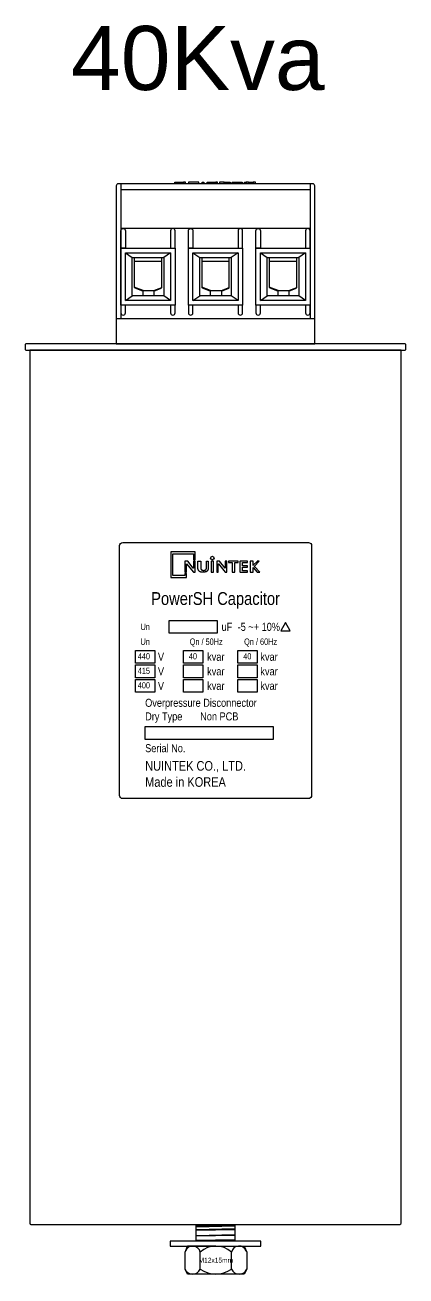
# Model space of a CAD drawing. Header units: millimetres. Extents: x 88 to 1252, y 67 to 459.
# Drawn here: x 1133 to 1252, y 68.8 to 459.4 of the extents above; entities that cross this region are included whole.
import ezdxf
from ezdxf.enums import TextEntityAlignment as Align

# ---------------------------------------------------------------- set-up
doc = ezdxf.new("R2010")
doc.units = ezdxf.units.MM
doc.styles.add('Helvetica-Narrow', font='txt')

# ---------------------------------------------------------------- blocks, each defined once
blk = doc.blocks.new('Nuintek')
at = {"color": 150}
blk.add_lwpolyline([(1.82, 2.33), (1.82, 3.83), (-2.8, 3.83), (-2.8, 3.83), (-2.8, -0.99), (0.18, -0.99), (0.18, -0.23), (-0.18, -0.23), (-0.18, -0.63), (-2.44, -0.63), (-2.44, 3.47), (1.45, 3.47), (1.45, 2.33)], close=True, dxfattribs=at)
for points in [[(-0.11, 0), (0.11, 0, 0.414214), (0.15, 0.04), (0.15, 1.58, -0.70472), (0.17, 1.59), (1.45, 0.03, 0.224867), (1.51, 0), (1.75, 0, 0.414214), (1.79, 0.04), (1.79, 2.07, 0.414214), (1.75, 2.11), (1.49, 2.11, 0.414214), (1.45, 2.07), (1.45, 0.81, -0.706602), (1.43, 0.8), (0.4, 2.08, 0.226187), (0.34, 2.11), (-0.11, 2.11, 0.414214), (-0.15, 2.07), (-0.15, 0.04, 0.414214)], [(4.82, 2.07), (4.82, 0.04, 0.414214), (4.86, 0), (5.23, 0, 0.414214), (5.27, 0.04), (5.27, 2.07, 0.414214), (5.23, 2.11), (4.86, 2.11, 0.414214)], [(5.89, 0), (6.12, 0, 0.414214), (6.16, 0.04), (6.16, 1.58, -0.70472), (6.18, 1.59), (7.45, 0.03, 0.224867), (7.52, 0), (7.76, 0, 0.414214), (7.8, 0.04), (7.8, 2.07, 0.414214), (7.76, 2.11), (7.5, 2.11, 0.414214), (7.46, 2.07), (7.46, 0.81, -0.706602), (7.44, 0.8), (6.4, 2.08, 0.226187), (6.34, 2.11), (5.89, 2.11, 0.414214), (5.85, 2.07), (5.85, 0.04, 0.414214)], [(9.86, 2.11), (8.15, 2.11, 0.414214), (8.11, 2.07), (8.11, 1.89, 0.414214), (8.15, 1.85), (8.74, 1.85, -0.414214), (8.78, 1.81), (8.78, 0.04, 0.414214), (8.82, 0), (9.26, 0, 0.414214), (9.3, 0.04), (9.3, 1.81, -0.414214), (9.34, 1.85), (9.86, 1.85, 0.414214), (9.9, 1.89), (9.9, 2.07, 0.414214)], [(11.68, 2.11), (10.37, 2.11, 0.414214), (10.22, 1.96), (10.22, 0.15, 0.414214), (10.37, 0), (11.68, 0), (11.68, 0.26), (10.74, 0.26, -0.414214), (10.7, 0.3), (10.7, 0.94, -0.414214), (10.74, 0.98), (11.66, 0.98), (11.66, 1.24), (10.74, 1.24, -0.414214), (10.7, 1.28), (10.7, 1.81, -0.414214), (10.74, 1.85), (11.68, 1.85)], [(13.02, 1.14), (13.86, 2.07, 0.650559), (13.85, 2.11), (13.58, 2.11, 0.208632), (13.47, 2.06), (12.77, 1.31, -0.681762), (12.75, 1.31), (12.75, 2.07, 0.414214), (12.71, 2.11), (12.23, 2.11, 0.414214), (12.19, 2.07), (12.19, 0.04, 0.414214), (12.23, 0), (12.71, 0, 0.414214), (12.75, 0.04), (12.75, 0.88, -0.687152), (12.77, 0.89), (13.52, 0.05, 0.212465), (13.64, 0), (13.99, 0, 0.656311), (14.01, 0.04), (13.02, 1.09, -0.390361)]]:
    blk.add_lwpolyline(points, format="xyb", close=True, dxfattribs=at)
blk.add_circle((5.04, 2.69), 0.326, dxfattribs=at)
blk.add_rational_spline([(2.31, 0.85), (2.31, 0.53), (2.41, 0.3), (2.61, 0.16), (2.75, 0.05), (2.95, 0), (3.2, 0), (3.44, 0), (3.82, 0.05), (3.97, 0.16), (4.17, 0.3), (4.27, 0.53), (4.27, 0.85), (4.27, 1.26), (4.27, 1.66), (4.27, 2.07), (4.27, 2.09), (4.25, 2.11), (4.23, 2.11), (4.14, 2.11), (4.06, 2.11), (3.97, 2.11), (3.95, 2.11), (3.93, 2.09), (3.93, 2.07), (3.93, 1.66), (3.93, 1.25), (3.93, 0.83), (3.93, 0.69), (3.88, 0.57), (3.78, 0.48), (3.68, 0.4), (3.54, 0.36), (3.38, 0.36), (3.21, 0.36), (3.08, 0.4), (2.98, 0.48), (2.88, 0.57), (2.83, 0.69), (2.83, 0.83), (2.83, 1.25), (2.83, 1.66), (2.83, 2.07), (2.83, 2.08), (2.83, 2.09), (2.82, 2.1), (2.81, 2.11), (2.8, 2.11), (2.79, 2.11), (2.64, 2.11), (2.5, 2.11), (2.35, 2.11), (2.34, 2.11), (2.33, 2.11), (2.32, 2.1), (2.31, 2.09), (2.31, 2.08), (2.31, 2.07), (2.31, 1.66), (2.31, 1.26), (2.31, 0.85)], [1, 1, 1, 1, 1, 1, 1, 1, 1, 1, 1, 1, 1, 1, 1, 1, 0.804737854124, 0.804737854124, 1, 1, 1, 1, 0.804737854124, 0.804737854124, 1, 1, 1, 1, 1, 1, 1, 1, 1, 1, 1, 1, 1, 1, 1, 1, 1, 1, 1, 0.949253021674, 0.949253021674, 1, 0.949253021674, 0.949253021674, 1, 1, 1, 1, 0.949253021674, 0.949253021674, 1, 0.949253021674, 0.949253021674, 1, 1, 1, 1], degree=3, knots=[0, 0, 0, 0, 1, 1, 1, 2, 2, 2, 3, 3, 3, 4, 4, 4, 5, 5, 5, 6.570796, 6.570796, 6.570796, 7.570796, 7.570796, 7.570796, 9.141593, 9.141593, 9.141593, 10.141593, 10.141593, 10.141593, 11.141593, 11.141593, 11.141593, 12.141593, 12.141593, 12.141593, 13.141593, 13.141593, 13.141593, 14.141593, 14.141593, 14.141593, 15.141593, 15.141593, 15.141593, 15.926991, 15.926991, 15.926991, 16.712389, 16.712389, 16.712389, 17.712389, 17.712389, 17.712389, 18.497787, 18.497787, 18.497787, 19.283185, 19.283185, 19.283185, 20.283185, 20.283185, 20.283185, 20.283185], dxfattribs=at)
blk = doc.blocks.new('*U456')
at = {"color": 126}
for p, q in [((-29.57, 112.04), (-29.57, 69.83)), ((29.5, 110.15), (-29.57, 110.15)), ((-12.15, 112.46), (-10.05, 112.46)), ((-2.07, 112.46), (0.03, 112.46)), ((10.25, 112.46), (11.74, 112.46)), ((29.5, 112.04), (29.5, 69.83)), ((29.5, 98.04), (-29.57, 98.04)), ((-28.16, 90.45), (-26.04, 88.97)), ((-14.07, 90.45), (-16.18, 88.97)), ((-7.08, 90.45), (-4.96, 88.97)), ((7.01, 90.45), (4.9, 88.97)), ((14, 90.45), (16.12, 88.97)), ((28.09, 90.45), (25.98, 88.97)), ((-16.81, 87.77), (-25.41, 87.77)), ((4.27, 87.77), (-4.33, 87.77)), ((25.35, 87.77), (16.75, 87.77)), ((-22.66, 78.64), (-25.41, 79.71)), ((-19.27, 78.64), (-16.81, 79.6)), ((-1.58, 78.64), (-4.33, 79.71)), ((1.81, 78.64), (4.27, 79.6)), ((19.5, 78.64), (16.75, 79.71)), ((22.89, 78.64), (25.35, 79.6)), ((-28.16, 75.52), (-26.04, 77)), ((-14.07, 75.52), (-16.18, 77)), ((-7.08, 75.52), (-4.96, 77)), ((7.01, 75.52), (4.9, 77)), ((14, 75.52), (16.12, 77)), ((28.09, 75.52), (25.98, 77)), ((-29.57, 74.11), (-29.57, 71.71)), ((-28.16, 71.71), (-28.16, 74.11)), ((-14.07, 74.11), (-14.07, 71.71)), ((-12.66, 71.71), (-12.66, 74.11)), ((-8.49, 74.11), (-8.49, 71.71)), ((-7.08, 71.71), (-7.08, 74.11)), ((7.01, 74.11), (7.01, 71.71)), ((8.42, 71.71), (8.42, 74.11)), ((12.59, 74.11), (12.59, 71.71)), ((14, 71.71), (14, 74.11)), ((28.09, 74.11), (28.09, 71.71)), ((29.5, 71.71), (29.5, 74.11)), ((30.97, 69.83), (-31.03, 69.83)), ((-6.03, -213.41), (5.96, -213.14)), ((-6.03, -213.73), (5.96, -213.47)), ((-6.03, -214.53), (5.96, -214.27)), ((-6.03, -214.82), (5.96, -214.57)), ((-6.03, -216.57), (5.97, -216.31)), ((-6.03, -218.1), (5.97, -217.84)), ((-6.02, -216.4), (5.96, -216.15)), ((-6.02, -217.93), (5.96, -217.67)), ((-4.8, -219.76), (-8.76, -219.76)), ((0.08, -219.76), (-4.8, -219.76)), ((-4.8, -226.94), (-4.8, -221.7)), ((0.08, -219.76), (6.94, -219.76)), ((4.96, -219.76), (8.92, -219.76)), ((4.96, -226.94), (4.96, -221.7))]:
    blk.add_line(p, q, dxfattribs=at)
for points in [[(-31.03, 62.04), (30.97, 62.04), (30.97, 111.33, 0.414214), (30.26, 112.04), (-30.33, 112.04, 0.414214), (-31.03, 111.33)], [(-29.57, 97.32, -0.414214), (-28.86, 98.03), (-28.86, 98.03, -0.414214), (-28.16, 97.32), (-28.16, 91.86), (-29.57, 91.86)], [(-12.66, 97.32, 0.414214), (-13.36, 98.03, 0.414214), (-14.07, 97.32), (-14.07, 91.86), (-12.66, 91.86)], [(-8.49, 97.32, -0.414214), (-7.78, 98.03), (-7.78, 98.03, -0.414214), (-7.08, 97.32), (-7.08, 91.86), (-8.49, 91.86)], [(8.42, 97.32, 0.414214), (7.72, 98.03, 0.414214), (7.01, 97.32), (7.01, 91.86), (8.42, 91.86)], [(12.59, 97.32, -0.414214), (13.3, 98.03), (13.3, 98.03, -0.414214), (14, 97.32), (14, 91.86), (12.59, 91.86)], [(29.5, 97.32, 0.414214), (28.8, 98.03, 0.414214), (28.09, 97.32), (28.09, 91.86), (29.5, 91.86)], [(-59.17, 62.04, 0.414214), (-59.53, 61.68), (-59.53, 60.36, 0.414214), (-59.17, 60), (59.11, 60, 0.414214), (59.47, 60.36), (59.47, 61.68, 0.414214), (59.11, 62.04)], [(-58.03, 60), (-58.03, -212.61, 0.414214), (-57.67, -212.96), (57.55, -212.96, 0.305094), (57.97, -212.61), (57.97, 60)]]:
    blk.add_lwpolyline(points, format="xyb", close=True, dxfattribs=at)
for points in [[(-12.71, 112.04), (-12.71, 112.46), (-12.15, 112.46), (-12.15, 112.04)], [(-9.45, 112.04), (-9.45, 112.46), (-10.05, 112.46), (-10.05, 112.04)], [(-5.23, 112.04), (-5.23, 112.46), (-8.49, 112.46), (-8.49, 112.04)], [(-4.21, 112.04), (-4.21, 112.46), (-3.65, 112.46), (-3.65, 112.04)], [(-2.63, 112.04), (-2.63, 112.46), (-2.07, 112.46), (-2.07, 112.04)], [(0.63, 112.04), (0.63, 112.46), (0.03, 112.46), (0.03, 112.04)], [(2.64, 112.46), (1.27, 112.46), (1.27, 112.04)], [(2.64, 112.04), (2.64, 112.46), (3.2, 112.46), (3.2, 112.04)], [(3.2, 112.46), (4.58, 112.46), (4.58, 112.04)], [(5.16, 112.04), (5.16, 112.46), (8.27, 112.46), (8.27, 112.04)], [(9.01, 112.04), (9.01, 112.46), (9.57, 112.46)], [(10.25, 112.04), (10.25, 112.46), (9.57, 112.46), (9.57, 112.04)], [(12.47, 112.04), (12.47, 112.46), (11.74, 112.46), (11.74, 112.04)], [(-6.03, -218.19), (-6.03, -212.96), (5.97, -212.96), (5.97, -218.19)]]:
    blk.add_lwpolyline(points, dxfattribs=at)
for points in [[(-29.57, 91.86), (-12.66, 91.86), (-12.66, 74.11), (-29.57, 74.11)], [(-28.16, 90.45), (-14.07, 90.45), (-14.07, 75.52), (-28.16, 75.52)], [(-8.49, 91.86), (8.42, 91.86), (8.42, 74.11), (-8.49, 74.11)], [(-7.08, 90.45), (7.01, 90.45), (7.01, 75.52), (-7.08, 75.52)], [(12.59, 91.86), (29.5, 91.86), (29.5, 74.11), (12.59, 74.11)], [(14, 90.45), (28.09, 90.45), (28.09, 75.52), (14, 75.52)], [(-26.04, 88.97), (-16.18, 88.97), (-16.18, 77), (-26.04, 77)], [(-4.96, 88.97), (4.9, 88.97), (4.9, 77), (-4.96, 77)], [(16.12, 88.97), (25.98, 88.97), (25.98, 77), (16.12, 77)], [(-22.66, 78.64), (-19.27, 78.64), (-19.27, 77), (-22.66, 77)], [(-1.58, 78.64), (1.81, 78.64), (1.81, 77), (-1.58, 77)], [(19.5, 78.64), (22.89, 78.64), (22.89, 77), (19.5, 77)], [(-14.23, -219.76), (14.18, -219.76), (14.18, -218.19), (-14.23, -218.19)], [(-9.55, -221.7), (-8.76, -219.76), (8.92, -219.76), (9.71, -221.7), (9.71, -226.97), (8.92, -228.55), (-8.76, -228.55), (-9.55, -226.97)]]:
    blk.add_lwpolyline(points, close=True, dxfattribs=at)
for points in [[(-25.41, 88.97), (-25.41, 79.75, 0.309945), (-25.23, 79.48), (-22.66, 78.49)], [(-19.27, 78.49), (-16.99, 79.38, 0.309225), (-16.81, 79.65), (-16.81, 88.97)], [(-4.33, 88.97), (-4.33, 79.75, 0.309945), (-4.15, 79.48), (-1.58, 78.49)], [(1.81, 78.49), (4.09, 79.38, 0.309225), (4.27, 79.65), (4.27, 88.97)], [(16.75, 88.97), (16.75, 79.75, 0.309945), (16.93, 79.48), (19.5, 78.49)], [(22.89, 78.49), (25.17, 79.38, 0.309225), (25.35, 79.65), (25.35, 88.97)]]:
    blk.add_lwpolyline(points, format="xyb", dxfattribs=at)
at = {"color": 150}
blk.add_lwpolyline([(-29, 0), (29, 0, -0.414214), (30, -1), (30, -79, -0.414214), (29, -80), (-29, -80, -0.414214), (-30, -79), (-30, -1, -0.414214)], format="xyb", close=True, dxfattribs=at)
at = {"color": 1}
for points in [[(-14.5, -24.36), (0.5, -24.36), (0.5, -28.36), (-14.5, -28.36)], [(-25, -33.72), (-19, -33.72), (-19, -37.72), (-25, -37.72)], [(-10, -33.72), (-4, -33.72), (-4, -37.72), (-10, -37.72)], [(7, -33.72), (13, -33.72), (13, -37.72), (7, -37.72)], [(-25, -38.26), (-19, -38.26), (-19, -42.26), (-25, -42.26)], [(-10, -38.26), (-4, -38.26), (-4, -42.26), (-10, -42.26)], [(7, -38.26), (13, -38.26), (13, -42.26), (7, -42.26)], [(-25, -42.79), (-19, -42.79), (-19, -46.79), (-25, -46.79)], [(-10, -42.79), (-4, -42.79), (-4, -46.79), (-10, -46.79)], [(7, -42.79), (13, -42.79), (13, -46.79), (7, -46.79)], [(-22, -57.5), (18, -57.5), (18, -61.5), (-22, -61.5)]]:
    blk.add_lwpolyline(points, close=True, dxfattribs=at)
at = {"color": 0, "lineweight": 30}
blk.add_lwpolyline([(20.34, -27.57), (23.27, -27.57), (21.8, -25.03)], close=True, dxfattribs=at)
at = {"color": 126}
for centre, radius, start, end in [((-28.86, 71.71), 0.705, 180, 270), ((-28.86, 71.71), 0.705, 270, 0), ((-13.36, 71.71), 0.705, 180, 270), ((-13.36, 71.71), 0.705, 270, 0), ((-7.78, 71.71), 0.705, 180, 270), ((-7.78, 71.71), 0.705, 270, 0), ((7.72, 71.71), 0.705, 180, 270), ((7.72, 71.71), 0.705, 270, 0), ((13.3, 71.71), 0.705, 180, 270), ((13.3, 71.71), 0.705, 270, 0), ((28.8, 71.71), 0.705, 180, 270), ((28.8, 71.71), 0.705, 270, 0), ((-7.15, -222.12), 2.38, 10.1671, 159.777), ((0.08, -226.9), 7.14, 46.8242, 133.1758), ((7.31, -222.12), 2.39, 16.6513, 169.7172), ((-7.18, -226), 2.55, 201.7155, 338.3893), ((0.08, -220.34), 8.2, 233.4665, 306.5335), ((7.33, -226), 2.55, 201.5266, 338.9501)]:
    blk.add_arc(centre, radius, start, end, dxfattribs=at)
at = {"xscale": 1.654289882120792, "yscale": 1.654289882120792, "zscale": 1.654289882120792}
blk.add_blockref('Nuintek', (-9.34, -9.32), dxfattribs=at)
at = {"style": 'Helvetica-Narrow'}
for s, height, p in [('PowerSH Capacitor', 4, (0, -17.52)), ('Un', 2, (-22, -26.36)), ('Un', 2, (-22, -31))]:
    blk.add_text(s, height=height, dxfattribs=at).set_placement(p, align=Align.MIDDLE_CENTER)
for s, height, p in [('uF', 2.5, (1.86, -26.36)), ('-5 ~+ 10%%%', 2.5, (6.9, -26.36)), ('Qn / 50Hz', 2, (-8.09, -31)), ('Qn / 60Hz', 2, (8.91, -31)), ('440', 1.92, (-24.31, -35.55)), ('V', 2.5, (-18.01, -35.72)), ('40', 1.92, (-8.35, -35.55)), ('kvar', 2.5, (-2.64, -35.72)), ('40', 1.92, (8.65, -35.55)), ('kvar', 2.5, (13.99, -35.72)), ('V', 2.5, (-18.01, -40.26)), ('kvar', 2.5, (-2.64, -40.26)), ('kvar', 2.5, (13.99, -40.26)), ('415', 1.92, (-24.31, -40.09)), ('400', 1.92, (-24.31, -44.62)), ('V', 2.5, (-18.01, -44.79)), ('kvar', 2.5, (-2.64, -44.79)), ('kvar', 2.5, (13.99, -44.79)), ('Overpressure Disconnector', 2.5, (-22, -50.08)), ('Dry Type       Non PCB', 2.5, (-22, -54.33)), ('Serial No.', 2.5, (-22, -64.26)), ('NUINTEK CO., LTD.', 3, (-22, -69.78)), ('Made in KOREA', 3, (-22, -74.81))]:
    blk.add_text(s, height=height, dxfattribs=at).set_placement(p, align=Align.MIDDLE_LEFT)
at = {"color": 126, "style": 'Helvetica-Narrow'}
blk.add_text('M12x15mm', height=1.5, dxfattribs=at).set_placement((0.08, -224.16), align=Align.MIDDLE_CENTER)

msp = doc.modelspace()

# ---------------------------------------------------------------- block references
msp.add_blockref('*U456', (1192.54, 297.85))

# ---------------------------------------------------------------- texts
at = {"color": 7, "insert": (1186.99, 449), "char_height": 20, "attachment_point": 5}
msp.add_mtext('{\\fArial|b0|i0|c0|p34;40Kva}', dxfattribs=at)

doc.saveas('drawing.dxf')
